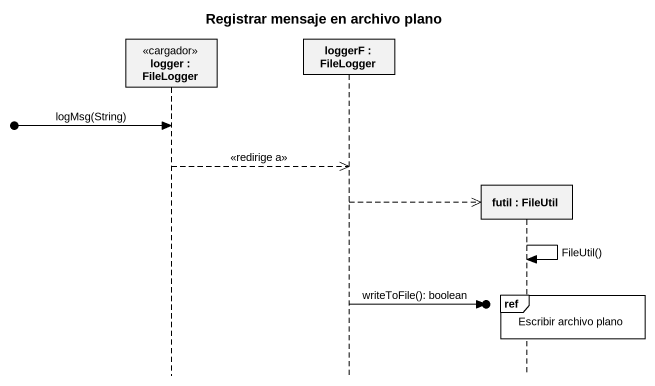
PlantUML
@startuml
title Registrar mensaje en archivo plano
hide footbox
participant "logger : FileLogger" as logger <<cargador>>
participant "loggerF : FileLogger" as loggerF
participant "futil : FileUtil" as futil

[o-> logger : logMsg(String)
logger -->> loggerF : <<redirige a>>
loggerF -->> futil **
futil -> futil : FileUtil()
ref over futil : Escribir archivo plano
loggerF ->o] : writeToFile(): boolean
@enduml
